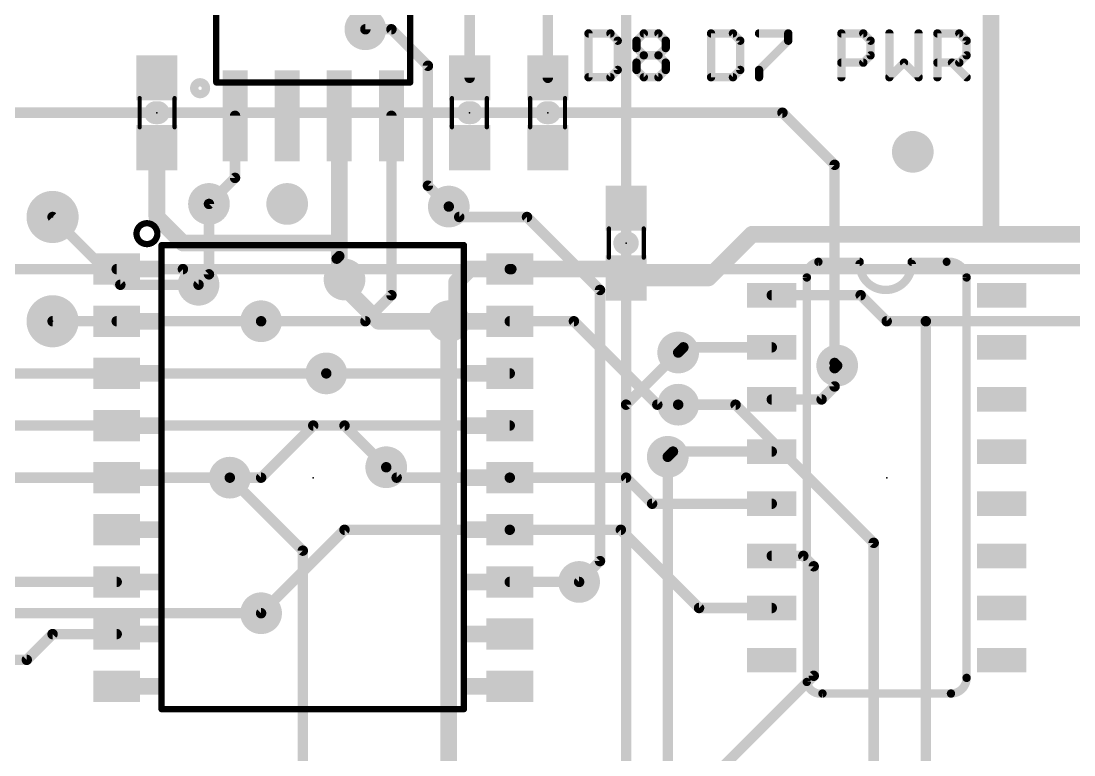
# Model space of a CAD drawing. Extents: x -28 to 79, y -27 to 67.
# Drawn here: x 11.93 to 37.58, y 17.38 to 35.25 of the extents above; entities that cross this region are included whole.
import ezdxf

# ---------------------------------------------------------------- set-up
doc = ezdxf.new("R2010")
doc.units = 0
for name, color, linetype in [('1', 12, 'CONTINUOUS'), ('16', 132, 'CONTINUOUS'), ('18', 110, 'CONTINUOUS'), ('21', 41, 'CONTINUOUS'), ('23', 53, 'CONTINUOUS'), ('24', 53, 'CONTINUOUS'), ('51', 53, 'CONTINUOUS')]:
    doc.layers.add(name, color=color, linetype=linetype)

# ---------------------------------------------------------------- blocks, each defined once
blk = doc.blocks.new('RECT')
blk.add_solid([(-0.5, -0.5), (0.5, -0.5), (-0.5, 0.5), (0.5, 0.5)])
blk = doc.blocks.new('PIE')
at = {"const_width": 0.5}
blk.add_lwpolyline([(0, -0.25, 1), (0, 0.25, 1), (0, -0.25)], format="xyb", dxfattribs=at)
blk = doc.blocks.new('ROUNDV')
at = {"const_width": 0.5}
blk.add_lwpolyline([(0, -0.25, 1), (0, 0.25, 1), (0, -0.25)], format="xyb", dxfattribs=at)

msp = doc.modelspace()

# ---------------------------------------------------------------- linework, layer by layer
at = {"layer": '1'}
for points, const_width in [([(35.56, 40.64), (35.56, 30.06)], 0.4064), ([(22.86, 35.98), (22.86, 33.87)], 0.254), ([(24.765, 35.98), (24.765, 33.87)], 0.254), ([(20.32, 35.052), (20.955, 35.052)], 0.254), ([(20.955, 35.052), (21.844, 34.163)], 0.254), ([(21.844, 31.242), (21.844, 34.163)], 0.254), ([(19.685, 32.9438), (19.685, 29.845)], 0.4064), ([(17.145, 32.9438), (17.145, 31.4325)], 0.254), ([(20.955, 28.575), (20.955, 32.9438)], 0.254), ([(15.24, 30.48), (15.24, 32.17)], 0.4064), ([(17.145, 31.4325), (16.51, 30.7975)], 0.254), ([(22.352, 30.734), (21.844, 31.242)], 0.254), ([(15.24, 30.48), (15.875, 29.845)], 0.4064), ([(15.875, 29.845), (19.685, 29.845)], 0.4064), ([(19.685, 29.845), (19.685, 29.5275)], 0.4064), ([(28.6775, 28.995), (29.7425, 30.06)], 0.4064), ([(35.56, 30.06), (29.7425, 30.06)], 0.4064), ([(35.56, 30.06), (38.393, 30.06)], 0.4064), ([(19.685, 29.5275), (19.685, 29.083)], 0.4064), ([(19.6215, 29.464), (19.685, 29.5275)], 0.254), ([(14.2621, 29.21), (15.875, 29.21)], 0.254), ([(15.875, 29.21), (16.256, 28.829)], 0.254), ([(19.685, 29.083), (19.812, 28.956)], 0.4064), ([(22.86, 29.21), (22.5425, 28.8925)], 0.4064), ([(23.8379, 29.21), (22.86, 29.21)], 0.4064), ([(23.8379, 29.21), (26.455, 29.21)], 0.4064), ([(23.8379, 29.21), (23.876, 29.21)], 0.254), ([(26.455, 29.21), (26.67, 28.995)], 0.4064), ([(22.5425, 28.8925), (22.5425, 28.1305)], 0.4064), ([(26.67, 28.995), (28.6775, 28.995)], 0.4064), ([(20.955, 28.575), (20.32, 27.94)], 0.254), ([(30.22, 28.575), (32.385, 28.575)], 0.254), ([(32.385, 28.575), (33.02, 27.94)], 0.254), ([(22.5425, 28.1305), (22.352, 27.94)], 0.4064), ([(17.78, 27.94), (14.2621, 27.94)], 0.254), ([(17.78, 27.94), (20.32, 27.94)], 0.254), ([(25.4, 27.94), (23.8379, 27.94)], 0.254), ([(27.432, 25.908), (25.4, 27.94)], 0.254), ([(33.02, 27.94), (33.9725, 27.94)], 0.254), ([(33.9725, 27.94), (49.53, 27.94)], 0.254), ([(33.9725, 13.55), (33.9725, 27.94)], 0.254), ([(27.94, 27.178), (28.067, 27.305)], 0.254), ([(28.067, 27.305), (30.22, 27.305)], 0.254), ([(31.75, 26.797), (31.8135, 26.8605)], 0.254), ([(23.8379, 26.67), (19.3675, 26.67)], 0.254), ([(31.75, 26.3525), (31.75, 26.797)], 0.254), ([(31.4325, 26.035), (31.75, 26.3525)], 0.254), ([(30.22, 26.035), (31.4325, 26.035)], 0.254), ([(27.94, 25.908), (27.432, 25.908)], 0.254), ([(19.05, 25.4), (17.78, 24.13)], 0.254), ([(23.8379, 25.4), (19.05, 25.4)], 0.254), ([(27.813, 24.765), (27.686, 24.638)], 0.254), ([(30.22, 24.765), (27.813, 24.765)], 0.254), ([(20.828, 24.384), (21.082, 24.13)], 0.254), ([(17.78, 24.13), (17.018, 24.13)], 0.254), ([(21.082, 24.13), (23.8379, 24.13)], 0.254), ([(26.67, 24.13), (23.8379, 24.13)], 0.254), ([(27.305, 23.495), (26.67, 24.13)], 0.254), ([(27.305, 23.495), (30.22, 23.495)], 0.254), ([(17.78, 20.828), (19.812, 22.86)], 0.254), ([(19.812, 22.86), (23.8379, 22.86)], 0.254), ([(23.8379, 22.86), (26.543, 22.86)], 0.254), ([(26.543, 22.86), (28.448, 20.955)], 0.254), ([(30.988, 22.225), (30.22, 22.225)], 0.254), ([(31.242, 21.971), (30.988, 22.225)], 0.254), ([(31.242, 19.304), (31.242, 21.971)], 0.254), ([(9.525, 21.59), (14.2621, 21.59)], 0.254), ([(23.8379, 21.59), (25.527, 21.59)], 0.254), ([(28.448, 20.955), (30.22, 20.955)], 0.254), ([(12.072, 19.692), (12.7, 20.32)], 0.254), ([(12.7, 20.32), (14.2621, 20.32)], 0.254), ([(11.31, 19.692), (12.072, 19.692)], 0.254), ([(21.05, 9.112), (31.242, 19.304)], 0.254)]:
    msp.add_lwpolyline(points, dxfattribs=dict(at, const_width=const_width))
for points, const_width in [([(20.32, 35.1155, 1), (20.32, 34.9885)], 0.127), ([(20.9999, 35.0969, 1), (20.9101, 35.0071)], 0.127), ([(20.955, 34.9885, 1), (20.955, 35.1155)], 0.127), ([(21.9075, 34.163, 1), (21.7805, 34.163)], 0.127), ([(21.7991, 34.1181, 1), (21.8889, 34.2079)], 0.127), ([(22.7965, 33.87, 1), (22.9235, 33.87)], 0.127), ([(24.7015, 33.87, 1), (24.8285, 33.87)], 0.127), ([(19.7866, 32.9438, 1), (19.5834, 32.9438)], 0.2032), ([(17.2085, 32.9438, 1), (17.0815, 32.9438)], 0.127), ([(21.0185, 32.9438, 1), (20.8915, 32.9438)], 0.127), ([(15.3416, 32.17, 1), (15.1384, 32.17)], 0.2032), ([(17.1899, 31.3876, 1), (17.1001, 31.4774)], 0.127), ([(17.0815, 31.4325, 1), (17.2085, 31.4325)], 0.127), ([(21.8889, 31.2869, 1), (21.7991, 31.1971)], 0.127), ([(21.7805, 31.242, 1), (21.9075, 31.242)], 0.127), ([(16.4651, 30.8424, 1), (16.5549, 30.7526)], 0.127), ([(22.3071, 30.6891, 1), (22.3969, 30.7789)], 0.127), ([(15.1384, 30.48, 1), (15.3416, 30.48)], 0.2032), ([(15.3118, 30.5518, 1), (15.1682, 30.4082)], 0.2032), ([(15.875, 29.9466, 1), (15.875, 29.7434)], 0.2032), ([(15.8032, 29.7732, 1), (15.9468, 29.9168)], 0.2032), ([(19.7866, 29.845, 1), (19.5834, 29.845)], 0.2032), ([(19.685, 29.7434, 1), (19.685, 29.9466)], 0.2032), ([(29.7425, 30.1616, 1), (29.7425, 29.9584)], 0.2032), ([(29.8143, 29.9882, 1), (29.6707, 30.1318)], 0.2032), ([(35.56, 30.1616, 1), (35.56, 29.9584)], 0.2032), ([(35.4584, 30.06, 1), (35.6616, 30.06)], 0.2032), ([(35.56, 29.9584, 1), (35.56, 30.1616)], 0.2032), ([(19.5834, 29.845, 1), (19.7866, 29.845)], 0.2032), ([(19.7866, 29.5275, 1), (19.5834, 29.5275)], 0.2032), ([(19.5834, 29.5275, 1), (19.7866, 29.5275)], 0.2032), ([(19.5766, 29.5089, 1), (19.6664, 29.4191)], 0.127), ([(19.7299, 29.4826, 1), (19.6401, 29.5724)], 0.127), ([(14.2621, 29.2735, 1), (14.2621, 29.1465)], 0.127), ([(15.9199, 29.2549, 1), (15.8301, 29.1651)], 0.127), ([(15.875, 29.1465, 1), (15.875, 29.2735)], 0.127), ([(19.7568, 29.1548, 1), (19.6132, 29.0112)], 0.2032), ([(22.86, 29.3116, 1), (22.86, 29.1084)], 0.2032), ([(22.9318, 29.1382, 1), (22.7882, 29.2818)], 0.2032), ([(23.8379, 29.3116, 1), (23.8379, 29.1084)], 0.2032), ([(23.8379, 29.2735, 1), (23.8379, 29.1465)], 0.127), ([(23.8379, 29.1084, 1), (23.8379, 29.3116)], 0.2032), ([(23.876, 29.1465, 1), (23.876, 29.2735)], 0.127), ([(26.5268, 29.2818, 1), (26.3832, 29.1382)], 0.2032), ([(26.455, 29.1084, 1), (26.455, 29.3116)], 0.2032), ([(19.5834, 29.083, 1), (19.7866, 29.083)], 0.2032), ([(19.7402, 28.8842, 1), (19.8838, 29.0278)], 0.2032), ([(22.6441, 28.8925, 1), (22.4409, 28.8925)], 0.2032), ([(22.4707, 28.9643, 1), (22.6143, 28.8207)], 0.2032), ([(26.67, 29.0966, 1), (26.67, 28.8934)], 0.2032), ([(26.5982, 28.9232, 1), (26.7418, 29.0668)], 0.2032), ([(28.6057, 29.0668, 1), (28.7493, 28.9232)], 0.2032), ([(28.6775, 28.8934, 1), (28.6775, 29.0966)], 0.2032), ([(16.2111, 28.7841, 1), (16.3009, 28.8739)], 0.127), ([(20.8915, 28.575, 1), (21.0185, 28.575)], 0.127), ([(20.9999, 28.5301, 1), (20.9101, 28.6199)], 0.127), ([(30.22, 28.6385, 1), (30.22, 28.5115)], 0.127), ([(32.4299, 28.6199, 1), (32.3401, 28.5301)], 0.127), ([(32.385, 28.5115, 1), (32.385, 28.6385)], 0.127), ([(22.4409, 28.1305, 1), (22.6441, 28.1305)], 0.2032), ([(22.6143, 28.0587, 1), (22.4707, 28.2023)], 0.2032), ([(14.2621, 28.0035, 1), (14.2621, 27.8765)], 0.127), ([(17.78, 28.0035, 1), (17.78, 27.8765)], 0.127), ([(17.78, 27.8765, 1), (17.78, 28.0035)], 0.127), ([(20.2751, 27.9849, 1), (20.3649, 27.8951)], 0.127), ([(20.32, 27.8765, 1), (20.32, 28.0035)], 0.127), ([(22.2802, 28.0118, 1), (22.4238, 27.8682)], 0.2032), ([(23.8379, 28.0035, 1), (23.8379, 27.8765)], 0.127), ([(25.4449, 27.9849, 1), (25.3551, 27.8951)], 0.127), ([(25.4, 27.8765, 1), (25.4, 28.0035)], 0.127), ([(33.02, 28.0035, 1), (33.02, 27.8765)], 0.127), ([(32.9751, 27.8951, 1), (33.0649, 27.9849)], 0.127), ([(33.9725, 28.0035, 1), (33.9725, 27.8765)], 0.127), ([(34.036, 27.94, 1), (33.909, 27.94)], 0.127), ([(33.9725, 27.8765, 1), (33.9725, 28.0035)], 0.127), ([(27.8951, 27.2229, 1), (27.9849, 27.1331)], 0.127), ([(28.067, 27.3685, 1), (28.067, 27.2415)], 0.127), ([(28.1119, 27.2601, 1), (28.0221, 27.3499)], 0.127), ([(30.22, 27.2415, 1), (30.22, 27.3685)], 0.127), ([(31.8584, 26.8156, 1), (31.7686, 26.9054)], 0.127), ([(19.3675, 26.7335, 1), (19.3675, 26.6065)], 0.127), ([(23.8379, 26.6065, 1), (23.8379, 26.7335)], 0.127), ([(31.8135, 26.797, 1), (31.6865, 26.797)], 0.127), ([(31.7051, 26.8419, 1), (31.7949, 26.7521)], 0.127), ([(31.7949, 26.3076, 1), (31.7051, 26.3974)], 0.127), ([(30.22, 26.0985, 1), (30.22, 25.9715)], 0.127), ([(31.4325, 25.9715, 1), (31.4325, 26.0985)], 0.127), ([(31.6865, 26.3525, 1), (31.8135, 26.3525)], 0.127), ([(27.432, 25.9715, 1), (27.432, 25.8445)], 0.127), ([(27.3871, 25.8631, 1), (27.4769, 25.9529)], 0.127), ([(27.94, 25.8445, 1), (27.94, 25.9715)], 0.127), ([(31.3876, 26.0799, 1), (31.4774, 25.9901)], 0.127), ([(19.05, 25.4635, 1), (19.05, 25.3365)], 0.127), ([(19.0949, 25.3551, 1), (19.0051, 25.4449)], 0.127), ([(23.8379, 25.3365, 1), (23.8379, 25.4635)], 0.127), ([(27.813, 24.8285, 1), (27.813, 24.7015)], 0.127), ([(27.8579, 24.7201, 1), (27.7681, 24.8099)], 0.127), ([(30.22, 24.7015, 1), (30.22, 24.8285)], 0.127), ([(27.6411, 24.6829, 1), (27.7309, 24.5931)], 0.127), ([(20.8729, 24.4289, 1), (20.7831, 24.3391)], 0.127), ([(17.018, 24.1935, 1), (17.018, 24.0665)], 0.127), ([(17.7351, 24.1749, 1), (17.8249, 24.0851)], 0.127), ([(17.78, 24.0665, 1), (17.78, 24.1935)], 0.127), ([(21.082, 24.1935, 1), (21.082, 24.0665)], 0.127), ([(21.0371, 24.0851, 1), (21.1269, 24.1749)], 0.127), ([(23.8379, 24.1935, 1), (23.8379, 24.0665)], 0.127), ([(23.8379, 24.0665, 1), (23.8379, 24.1935)], 0.127), ([(26.7149, 24.1749, 1), (26.6251, 24.0851)], 0.127), ([(26.67, 24.0665, 1), (26.67, 24.1935)], 0.127), ([(27.305, 23.5585, 1), (27.305, 23.4315)], 0.127), ([(27.2601, 23.4501, 1), (27.3499, 23.5399)], 0.127), ([(30.22, 23.4315, 1), (30.22, 23.5585)], 0.127), ([(19.812, 22.9235, 1), (19.812, 22.7965)], 0.127), ([(19.8569, 22.8151, 1), (19.7671, 22.9049)], 0.127), ([(23.8379, 22.9235, 1), (23.8379, 22.7965)], 0.127), ([(23.8379, 22.7965, 1), (23.8379, 22.9235)], 0.127), ([(26.5879, 22.9049, 1), (26.4981, 22.8151)], 0.127), ([(26.543, 22.7965, 1), (26.543, 22.9235)], 0.127), ([(30.22, 22.2885, 1), (30.22, 22.1615)], 0.127), ([(31.0329, 22.2699, 1), (30.9431, 22.1801)], 0.127), ([(30.988, 22.1615, 1), (30.988, 22.2885)], 0.127), ([(31.3055, 21.971, 1), (31.1785, 21.971)], 0.127), ([(31.1971, 21.9261, 1), (31.2869, 22.0159)], 0.127), ([(14.2621, 21.5265, 1), (14.2621, 21.6535)], 0.127), ([(23.8379, 21.6535, 1), (23.8379, 21.5265)], 0.127), ([(25.527, 21.5265, 1), (25.527, 21.6535)], 0.127), ([(28.448, 21.0185, 1), (28.448, 20.8915)], 0.127), ([(28.4031, 20.9101, 1), (28.4929, 20.9999)], 0.127), ([(30.22, 20.8915, 1), (30.22, 21.0185)], 0.127), ([(17.7351, 20.8729, 1), (17.8249, 20.7831)], 0.127), ([(12.7, 20.3835, 1), (12.7, 20.2565)], 0.127), ([(12.7449, 20.2751, 1), (12.6551, 20.3649)], 0.127), ([(14.2621, 20.2565, 1), (14.2621, 20.3835)], 0.127), ([(12.0271, 19.7369, 1), (12.1169, 19.6471)], 0.127), ([(12.072, 19.6285, 1), (12.072, 19.7555)], 0.127), ([(31.1785, 19.304, 1), (31.3055, 19.304)], 0.127), ([(31.2869, 19.2591, 1), (31.1971, 19.3489)], 0.127)]:
    msp.add_lwpolyline(points, format="xyb", dxfattribs=dict(at, const_width=const_width))
at = {"layer": '16'}
for points, const_width in [([(20.32, 38.1), (20.32, 35.052)], 0.254), ([(30.48, 33.02), (7.62, 33.02)], 0.254), ([(30.48, 33.02), (31.75, 31.75)], 0.254), ([(31.75, 31.75), (31.75, 26.924)], 0.254), ([(16.51, 30.7975), (16.51, 29.083)], 0.254), ([(22.606, 30.48), (22.352, 30.734)], 0.254), ([(14.351, 28.829), (12.7, 30.48)], 0.254), ([(24.257, 30.48), (22.606, 30.48)], 0.254), ([(26.035, 28.702), (24.257, 30.48)], 0.254), ([(16.51, 29.083), (16.256, 28.829)], 0.254), ([(19.812, 28.956), (19.812, 28.7655)], 0.4064), ([(16.256, 28.829), (14.351, 28.829)], 0.254), ([(19.812, 28.7655), (20.6375, 27.94)], 0.4064), ([(26.035, 22.098), (26.035, 28.702)], 0.254), ([(12.7, 27.94), (17.78, 27.94)], 0.254), ([(20.6375, 27.94), (22.352, 27.94)], 0.4064), ([(22.352, 4.2545), (22.352, 27.94)], 0.4064), ([(26.67, 25.908), (27.94, 27.178)], 0.254), ([(31.75, 26.924), (31.8135, 26.8605)], 0.254), ([(19.3675, 26.67), (4.7625, 26.67)], 0.254), ([(26.67, 10.541), (26.67, 25.908)], 0.254), ([(27.94, 25.908), (29.337, 25.908)], 0.254), ([(29.337, 25.908), (32.7025, 22.5425)], 0.254), ([(2.54, 25.4), (19.812, 25.4)], 0.254), ([(19.812, 25.4), (20.828, 24.384)], 0.254), ([(27.686, 12.0015), (27.686, 24.638)], 0.254), ([(17.018, 24.13), (3.81, 24.13)], 0.254), ([(18.796, 22.352), (17.018, 24.13)], 0.254), ([(32.7025, 22.5425), (32.7025, 13.7795)], 0.254), ([(18.796, 14.478), (18.796, 22.352)], 0.254), ([(25.527, 21.59), (26.035, 22.098)], 0.254), ([(3.048, 20.828), (17.78, 20.828)], 0.254)]:
    msp.add_lwpolyline(points, dxfattribs=dict(at, const_width=const_width))
for points, const_width in [([(20.2565, 35.052, 1), (20.3835, 35.052)], 0.127), ([(30.5249, 33.0649, 1), (30.4351, 32.9751)], 0.127), ([(30.48, 32.9565, 1), (30.48, 33.0835)], 0.127), ([(31.8135, 31.75, 1), (31.6865, 31.75)], 0.127), ([(31.7051, 31.7051, 1), (31.7949, 31.7949)], 0.127), ([(16.5735, 30.7975, 1), (16.4465, 30.7975)], 0.127), ([(22.3969, 30.7789, 1), (22.3071, 30.6891)], 0.127), ([(12.7449, 30.5249, 1), (12.6551, 30.4351)], 0.127), ([(22.606, 30.5435, 1), (22.606, 30.4165)], 0.127), ([(22.5611, 30.4351, 1), (22.6509, 30.5249)], 0.127), ([(24.3019, 30.5249, 1), (24.2121, 30.4351)], 0.127), ([(24.257, 30.4165, 1), (24.257, 30.5435)], 0.127), ([(16.4465, 29.083, 1), (16.5735, 29.083)], 0.127), ([(16.5549, 29.0381, 1), (16.4651, 29.1279)], 0.127), ([(19.9136, 28.956, 1), (19.7104, 28.956)], 0.2032), ([(14.351, 28.8925, 1), (14.351, 28.7655)], 0.127), ([(14.3061, 28.7841, 1), (14.3959, 28.8739)], 0.127), ([(16.2111, 28.8739, 1), (16.3009, 28.7841)], 0.127), ([(16.256, 28.7655, 1), (16.256, 28.8925)], 0.127), ([(19.7104, 28.7655, 1), (19.9136, 28.7655)], 0.2032), ([(19.8838, 28.8373, 1), (19.7402, 28.6937)], 0.2032), ([(26.0985, 28.702, 1), (25.9715, 28.702)], 0.127), ([(25.9901, 28.6571, 1), (26.0799, 28.7469)], 0.127), ([(12.7, 28.0035, 1), (12.7, 27.8765)], 0.127), ([(17.78, 27.8765, 1), (17.78, 28.0035)], 0.127), ([(20.6375, 28.0416, 1), (20.6375, 27.8384)], 0.2032), ([(20.5657, 27.8682, 1), (20.7093, 28.0118)], 0.2032), ([(22.4536, 27.94, 1), (22.2504, 27.94)], 0.2032), ([(22.352, 27.8384, 1), (22.352, 28.0416)], 0.2032), ([(27.9849, 27.1331, 1), (27.8951, 27.2229)], 0.127), ([(31.7949, 26.9689, 1), (31.7051, 26.8791)], 0.127), ([(31.6865, 26.924, 1), (31.8135, 26.924)], 0.127), ([(31.7686, 26.8156, 1), (31.8584, 26.9054)], 0.127), ([(19.3675, 26.6065, 1), (19.3675, 26.7335)], 0.127), ([(26.7335, 25.908, 1), (26.6065, 25.908)], 0.127), ([(26.6251, 25.9529, 1), (26.7149, 25.8631)], 0.127), ([(27.94, 25.9715, 1), (27.94, 25.8445)], 0.127), ([(29.3819, 25.9529, 1), (29.2921, 25.8631)], 0.127), ([(29.337, 25.8445, 1), (29.337, 25.9715)], 0.127), ([(19.8569, 25.4449, 1), (19.7671, 25.3551)], 0.127), ([(19.812, 25.3365, 1), (19.812, 25.4635)], 0.127), ([(27.7495, 24.638, 1), (27.6225, 24.638)], 0.127), ([(20.7831, 24.3391, 1), (20.8729, 24.4289)], 0.127), ([(17.0629, 24.1749, 1), (16.9731, 24.0851)], 0.127), ([(17.018, 24.0665, 1), (17.018, 24.1935)], 0.127), ([(32.766, 22.5425, 1), (32.639, 22.5425)], 0.127), ([(32.6576, 22.4976, 1), (32.7474, 22.5874)], 0.127), ([(18.8595, 22.352, 1), (18.7325, 22.352)], 0.127), ([(18.7511, 22.3071, 1), (18.8409, 22.3969)], 0.127), ([(25.9715, 22.098, 1), (26.0985, 22.098)], 0.127), ([(26.0799, 22.0531, 1), (25.9901, 22.1429)], 0.127), ([(25.4821, 21.6349, 1), (25.5719, 21.5451)], 0.127), ([(17.78, 20.7645, 1), (17.78, 20.8915)], 0.127)]:
    msp.add_lwpolyline(points, format="xyb", dxfattribs=dict(at, const_width=const_width))
at = {"layer": '21'}
for points, const_width in [([(16.688, 37.363), (16.688, 33.757)], 0.1524), ([(21.412, 33.757), (21.412, 37.363)], 0.1524), ([(25.7556, 34.9513), (25.7556, 33.8836)], 0.2032), ([(26.2895, 34.9513), (25.7556, 34.9513)], 0.2032), ([(26.4674, 34.7734), (26.2895, 34.9513)], 0.2032), ([(26.925, 34.7734), (27.1029, 34.9513)], 0.2032), ([(27.1029, 34.9513), (27.4589, 34.9513)], 0.2032), ([(27.4589, 34.9513), (27.6368, 34.7734)], 0.2032), ([(28.7401, 34.9513), (28.7401, 33.8836)], 0.2032), ([(29.274, 34.9513), (28.7401, 34.9513)], 0.2032), ([(29.4519, 34.7734), (29.274, 34.9513)], 0.2032), ([(29.9095, 34.9513), (30.6213, 34.9513)], 0.2032), ([(30.6213, 34.9513), (30.6213, 34.7734)], 0.2032), ([(31.9151, 33.8836), (31.9151, 34.9513)], 0.2032), ([(31.9151, 34.9513), (32.449, 34.9513)], 0.2032), ([(32.449, 34.9513), (32.6269, 34.7734)], 0.2032), ([(33.0845, 34.9513), (33.0845, 33.8836)], 0.2032), ([(33.7963, 33.8836), (33.7963, 34.9513)], 0.2032), ([(34.2539, 33.8836), (34.2539, 34.9513)], 0.2032), ([(34.2539, 34.9513), (34.7878, 34.9513)], 0.2032), ([(34.7878, 34.9513), (34.9657, 34.7734)], 0.2032), ([(26.4674, 34.0616), (26.4674, 34.7734)], 0.2032), ([(26.925, 34.5954), (26.925, 34.7734)], 0.2032), ([(27.1029, 34.4175), (26.925, 34.5954)], 0.2032), ([(27.6368, 34.5954), (27.4589, 34.4175)], 0.2032), ([(27.6368, 34.7734), (27.6368, 34.5954)], 0.2032), ([(29.4519, 34.0616), (29.4519, 34.7734)], 0.2032), ([(30.6213, 34.7734), (29.9095, 34.0616)], 0.2032), ([(32.6269, 34.7734), (32.6269, 34.4175)], 0.2032), ([(34.9657, 34.7734), (34.9657, 34.4175)], 0.2032), ([(26.925, 34.2395), (27.1029, 34.4175)], 0.2032), ([(27.1029, 34.4175), (27.4589, 34.4175)], 0.2032), ([(27.4589, 34.4175), (27.6368, 34.2395)], 0.2032), ([(32.6269, 34.4175), (32.449, 34.2395)], 0.2032), ([(34.9657, 34.4175), (34.7878, 34.2395)], 0.2032), ([(26.2895, 33.8836), (26.4674, 34.0616)], 0.2032), ([(26.925, 34.0616), (26.925, 34.2395)], 0.2032), ([(27.1029, 33.8836), (26.925, 34.0616)], 0.2032), ([(27.6368, 34.0616), (27.4589, 33.8836)], 0.2032), ([(27.6368, 34.2395), (27.6368, 34.0616)], 0.2032), ([(29.274, 33.8836), (29.4519, 34.0616)], 0.2032), ([(29.9095, 34.0616), (29.9095, 33.8836)], 0.2032), ([(32.449, 34.2395), (31.9151, 34.2395)], 0.2032), ([(33.0845, 33.8836), (33.4404, 34.2395)], 0.2032), ([(33.4404, 34.2395), (33.7963, 33.8836)], 0.2032), ([(34.7878, 34.2395), (34.2539, 34.2395)], 0.2032), ([(34.6098, 34.2395), (34.9657, 33.8836)], 0.2032), ([(25.7556, 33.8836), (26.2895, 33.8836)], 0.2032), ([(27.4589, 33.8836), (27.1029, 33.8836)], 0.2032), ([(28.7401, 33.8836), (29.274, 33.8836)], 0.2032), ([(15.2705, 33.02), (15.2095, 33.02)], 0.5588), ([(22.8295, 33.02), (22.8905, 33.02)], 0.5588), ([(24.7345, 33.02), (24.7955, 33.02)], 0.5588), ([(26.7005, 29.845), (26.6395, 29.845)], 0.5588), ([(15.3543, 29.7942), (15.3543, 18.4912)], 0.1524), ([(22.7203, 29.7942), (15.3543, 29.7942)], 0.1524), ([(22.7203, 18.4912), (22.7203, 29.7942)], 0.1524), ([(31.3547, 29.3878), (32.3596, 29.3878)], 0.2032), ([(34.4726, 29.3878), (33.6296, 29.3878)], 0.2032), ([(31.0737, 29.0068), (31.0737, 19.1532)], 0.2032), ([(34.9663, 19.2532), (34.9663, 29.0068)], 0.2032), ([(31.4547, 18.8722), (34.5853, 18.8722)], 0.2032), ([(15.3543, 18.4912), (22.7203, 18.4912)], 0.1524)]:
    msp.add_lwpolyline(points, dxfattribs=dict(at, const_width=const_width))
for points, const_width in [([(25.8064, 34.9513, 1), (25.7048, 34.9513)], 0.1016), ([(25.7556, 35.0021, 1), (25.7556, 34.9005)], 0.1016), ([(26.3254, 34.9872, 1), (26.2535, 34.9154)], 0.1016), ([(26.2895, 34.9005, 1), (26.2895, 35.0021)], 0.1016), ([(27.1029, 35.0021, 1), (27.1029, 34.9005)], 0.1016), ([(27.1389, 34.9154, 1), (27.067, 34.9872)], 0.1016), ([(27.4948, 34.9872, 1), (27.4229, 34.9154)], 0.1016), ([(27.4589, 34.9005, 1), (27.4589, 35.0021)], 0.1016), ([(28.7909, 34.9513, 1), (28.6893, 34.9513)], 0.1016), ([(28.7401, 35.0021, 1), (28.7401, 34.9005)], 0.1016), ([(29.3099, 34.9872, 1), (29.238, 34.9154)], 0.1016), ([(29.274, 34.9005, 1), (29.274, 35.0021)], 0.1016), ([(29.9095, 35.0021, 1), (29.9095, 34.9005)], 0.1016), ([(30.6721, 34.9513, 1), (30.5705, 34.9513)], 0.1016), ([(30.6213, 34.9005, 1), (30.6213, 35.0021)], 0.1016), ([(31.9659, 34.9513, 1), (31.8643, 34.9513)], 0.1016), ([(31.9151, 35.0021, 1), (31.9151, 34.9005)], 0.1016), ([(32.4849, 34.9872, 1), (32.413, 34.9154)], 0.1016), ([(32.449, 34.9005, 1), (32.449, 35.0021)], 0.1016), ([(33.1353, 34.9513, 1), (33.0337, 34.9513)], 0.1016), ([(33.8471, 34.9513, 1), (33.7455, 34.9513)], 0.1016), ([(34.3047, 34.9513, 1), (34.2031, 34.9513)], 0.1016), ([(34.2539, 35.0021, 1), (34.2539, 34.9005)], 0.1016), ([(34.8237, 34.9872, 1), (34.7518, 34.9154)], 0.1016), ([(34.7878, 34.9005, 1), (34.7878, 35.0021)], 0.1016), ([(26.5182, 34.7734, 1), (26.4166, 34.7734)], 0.1016), ([(26.4315, 34.7374, 1), (26.5033, 34.8093)], 0.1016), ([(26.9758, 34.7734, 1), (26.8742, 34.7734)], 0.1016), ([(26.8891, 34.8093, 1), (26.9609, 34.7374)], 0.1016), ([(26.9609, 34.6313, 1), (26.8891, 34.5595)], 0.1016), ([(26.8742, 34.5954, 1), (26.9758, 34.5954)], 0.1016), ([(27.6876, 34.7734, 1), (27.586, 34.7734)], 0.1016), ([(27.586, 34.5954, 1), (27.6876, 34.5954)], 0.1016), ([(27.6009, 34.7374, 1), (27.6727, 34.8093)], 0.1016), ([(27.6727, 34.5595, 1), (27.6009, 34.6313)], 0.1016), ([(29.5027, 34.7734, 1), (29.4011, 34.7734)], 0.1016), ([(29.416, 34.7374, 1), (29.4878, 34.8093)], 0.1016), ([(30.5705, 34.7734, 1), (30.6721, 34.7734)], 0.1016), ([(30.6572, 34.7374, 1), (30.5854, 34.8093)], 0.1016), ([(32.6777, 34.7734, 1), (32.5761, 34.7734)], 0.1016), ([(32.591, 34.7374, 1), (32.6628, 34.8093)], 0.1016), ([(35.0165, 34.7734, 1), (34.9149, 34.7734)], 0.1016), ([(34.9298, 34.7374, 1), (35.0016, 34.8093)], 0.1016), ([(27.1029, 34.4683, 1), (27.1029, 34.3667)], 0.1016), ([(27.1389, 34.3815, 1), (27.067, 34.4534)], 0.1016), ([(27.067, 34.3815, 1), (27.1389, 34.4534)], 0.1016), ([(27.4948, 34.4534, 1), (27.4229, 34.3815)], 0.1016), ([(27.4229, 34.4534, 1), (27.4948, 34.3815)], 0.1016), ([(27.4589, 34.3667, 1), (27.4589, 34.4683)], 0.1016), ([(32.5761, 34.4175, 1), (32.6777, 34.4175)], 0.1016), ([(32.6628, 34.3815, 1), (32.591, 34.4534)], 0.1016), ([(34.9149, 34.4175, 1), (35.0165, 34.4175)], 0.1016), ([(35.0016, 34.3815, 1), (34.9298, 34.4534)], 0.1016), ([(26.4166, 34.0616, 1), (26.5182, 34.0616)], 0.1016), ([(26.5033, 34.0256, 1), (26.4315, 34.0975)], 0.1016), ([(26.9758, 34.2395, 1), (26.8742, 34.2395)], 0.1016), ([(26.8891, 34.2754, 1), (26.9609, 34.2036)], 0.1016), ([(26.9609, 34.0975, 1), (26.8891, 34.0256)], 0.1016), ([(26.8742, 34.0616, 1), (26.9758, 34.0616)], 0.1016), ([(27.6876, 34.2395, 1), (27.586, 34.2395)], 0.1016), ([(27.586, 34.0616, 1), (27.6876, 34.0616)], 0.1016), ([(27.6009, 34.2036, 1), (27.6727, 34.2754)], 0.1016), ([(27.6727, 34.0256, 1), (27.6009, 34.0975)], 0.1016), ([(29.4011, 34.0616, 1), (29.5027, 34.0616)], 0.1016), ([(29.4878, 34.0256, 1), (29.416, 34.0975)], 0.1016), ([(29.9603, 34.0616, 1), (29.8587, 34.0616)], 0.1016), ([(29.8736, 34.0975, 1), (29.9454, 34.0256)], 0.1016), ([(31.9151, 34.2903, 1), (31.9151, 34.1887)], 0.1016), ([(32.413, 34.2754, 1), (32.4849, 34.2036)], 0.1016), ([(32.449, 34.1887, 1), (32.449, 34.2903)], 0.1016), ([(33.4763, 34.2754, 1), (33.4045, 34.2036)], 0.1016), ([(33.4763, 34.2036, 1), (33.4045, 34.2754)], 0.1016), ([(34.2539, 34.2903, 1), (34.2539, 34.1887)], 0.1016), ([(34.6457, 34.2754, 1), (34.5739, 34.2036)], 0.1016), ([(34.7518, 34.2754, 1), (34.8237, 34.2036)], 0.1016), ([(34.7878, 34.1887, 1), (34.7878, 34.2903)], 0.1016), ([(16.2941, 33.4733, 1), (16.2941, 33.7605, 1), (16.2941, 33.4733)], 0.2032), ([(25.7556, 33.9344, 1), (25.7556, 33.8328)], 0.1016), ([(25.7048, 33.8836, 1), (25.8064, 33.8836)], 0.1016), ([(26.2535, 33.9195, 1), (26.3254, 33.8477)], 0.1016), ([(26.2895, 33.8328, 1), (26.2895, 33.9344)], 0.1016), ([(27.1029, 33.9344, 1), (27.1029, 33.8328)], 0.1016), ([(27.067, 33.8477, 1), (27.1389, 33.9195)], 0.1016), ([(27.4229, 33.9195, 1), (27.4948, 33.8477)], 0.1016), ([(27.4589, 33.8328, 1), (27.4589, 33.9344)], 0.1016), ([(28.7401, 33.9344, 1), (28.7401, 33.8328)], 0.1016), ([(28.6893, 33.8836, 1), (28.7909, 33.8836)], 0.1016), ([(29.238, 33.9195, 1), (29.3099, 33.8477)], 0.1016), ([(29.274, 33.8328, 1), (29.274, 33.9344)], 0.1016), ([(29.8587, 33.8836, 1), (29.9603, 33.8836)], 0.1016), ([(31.8643, 33.8836, 1), (31.9659, 33.8836)], 0.1016), ([(33.0486, 33.9195, 1), (33.1204, 33.8477)], 0.1016), ([(33.0337, 33.8836, 1), (33.1353, 33.8836)], 0.1016), ([(33.7455, 33.8836, 1), (33.8471, 33.8836)], 0.1016), ([(33.7604, 33.8477, 1), (33.8322, 33.9195)], 0.1016), ([(34.2031, 33.8836, 1), (34.3047, 33.8836)], 0.1016), ([(34.9298, 33.8477, 1), (35.0016, 33.9195)], 0.1016), ([(16.6499, 33.757, 1), (16.7261, 33.757)], 0.0762), ([(21.3739, 33.757, 1), (21.4501, 33.757)], 0.0762), ([(15.2095, 33.1597, 1), (15.2095, 32.8803)], 0.2794), ([(15.2705, 32.8803, 1), (15.2705, 33.1597)], 0.2794), ([(22.8295, 33.1597, 1), (22.8295, 32.8803)], 0.2794), ([(22.8905, 32.8803, 1), (22.8905, 33.1597)], 0.2794), ([(24.7345, 33.1597, 1), (24.7345, 32.8803)], 0.2794), ([(24.7955, 32.8803, 1), (24.7955, 33.1597)], 0.2794), ([(14.9987, 29.8196, 1), (14.9987, 30.3276, 1), (14.9987, 29.8196)], 0.1524), ([(26.6395, 29.9847, 1), (26.6395, 29.7053)], 0.2794), ([(26.7005, 29.7053, 1), (26.7005, 29.9847)], 0.2794), ([(15.3924, 29.7942, 1), (15.3162, 29.7942)], 0.0762), ([(15.3543, 29.8323, 1), (15.3543, 29.7561)], 0.0762), ([(22.7584, 29.7942, 1), (22.6822, 29.7942)], 0.0762), ([(22.7203, 29.7561, 1), (22.7203, 29.8323)], 0.0762), ([(31.3547, 29.3878, 0.4145), (31.0737, 29.0068)], 0.2032), ([(31.3547, 29.4386, 1), (31.3547, 29.337)], 0.1016), ([(31.3623, 29.3376, 1), (31.3471, 29.438)], 0.1016), ([(32.3596, 29.337, 1), (33.6296, 29.337)], 0.2032), ([(32.4104, 29.337, 1), (32.3088, 29.337)], 0.1016), ([(32.3596, 29.337, 1), (32.3596, 29.4386)], 0.1016), ([(33.6296, 29.4386, 1), (33.6296, 29.337)], 0.1016), ([(33.6804, 29.337, 1), (33.5788, 29.337)], 0.1016), ([(34.9663, 29.0068, 0.4143), (34.4853, 29.3878)], 0.2032), ([(34.4794, 29.4383, 1), (34.4912, 29.3373)], 0.1016), ([(34.4726, 29.337, 1), (34.4726, 29.4386)], 0.1016), ([(31.1245, 29.0068, 1), (31.0229, 29.0068)], 0.1016), ([(31.0235, 28.9992, 1), (31.1239, 29.0144)], 0.1016), ([(35.0171, 29.0068, 1), (34.9155, 29.0068)], 0.1016), ([(34.9158, 29.001, 1), (35.0168, 29.0126)], 0.1016), ([(31.0737, 19.1532, 0.4142), (31.4547, 18.8722)], 0.2032), ([(31.1239, 19.1608, 1), (31.0235, 19.1456)], 0.1016), ([(34.5853, 18.8722, 0.4144), (34.9663, 19.2532)], 0.2032), ([(35.0171, 19.2532, 1), (34.9155, 19.2532)], 0.1016), ([(34.9155, 19.2532, 1), (35.0171, 19.2532)], 0.1016), ([(31.0229, 19.1532, 1), (31.1245, 19.1532)], 0.1016), ([(31.4547, 18.923, 1), (31.4547, 18.8214)], 0.1016), ([(31.4623, 18.822, 1), (31.4471, 18.9224)], 0.1016), ([(34.5853, 18.923, 1), (34.5853, 18.8214)], 0.1016), ([(34.5853, 18.8214, 1), (34.5853, 18.923)], 0.1016), ([(15.3543, 18.5293, 1), (15.3543, 18.4531)], 0.0762), ([(15.3162, 18.4912, 1), (15.3924, 18.4912)], 0.0762), ([(22.6822, 18.4912, 1), (22.7584, 18.4912)], 0.0762), ([(22.7203, 18.4531, 1), (22.7203, 18.5293)], 0.0762)]:
    msp.add_lwpolyline(points, format="xyb", dxfattribs=dict(at, const_width=const_width))
at = {"layer": '23'}
for p in [(15.24, 33.02), (22.86, 33.02), (24.765, 33.02), (26.67, 29.845), (19.05, 24.13), (33.02, 24.13)]:
    msp.add_point(p, dxfattribs=at)
at = {"layer": '24'}
for p in [(12.7, 30.48), (12.7, 27.94)]:
    msp.add_point(p, dxfattribs=at)
at = {"layer": '51'}
for points, const_width in [([(26.67, 62.23), (26.67, -6.35)], 0.254), ([(16.688, 33.757), (21.412, 33.757)], 0.1524), ([(14.821, 33.376), (14.821, 32.664)], 0.1016), ([(15.672, 33.376), (15.672, 32.664)], 0.1016), ([(22.428, 32.664), (22.428, 33.376)], 0.1016), ([(23.279, 32.664), (23.279, 33.376)], 0.1016), ([(24.333, 32.664), (24.333, 33.376)], 0.1016), ([(25.184, 32.664), (25.184, 33.376)], 0.1016), ([(26.251, 30.201), (26.251, 29.489)], 0.1016), ([(27.102, 30.201), (27.102, 29.489)], 0.1016), ([(-1.27, 29.21), (57.15, 29.21)], 0.254)]:
    msp.add_lwpolyline(points, dxfattribs=dict(at, const_width=const_width))
for points, const_width in [([(16.688, 33.7951, 1), (16.688, 33.7189)], 0.0762), ([(21.412, 33.7189, 1), (21.412, 33.7951)], 0.0762), ([(14.8464, 33.376, 1), (14.7956, 33.376)], 0.0508), ([(15.6974, 33.376, 1), (15.6466, 33.376)], 0.0508), ([(22.4534, 33.376, 1), (22.4026, 33.376)], 0.0508), ([(23.3044, 33.376, 1), (23.2536, 33.376)], 0.0508), ([(24.3584, 33.376, 1), (24.3076, 33.376)], 0.0508), ([(25.2094, 33.376, 1), (25.1586, 33.376)], 0.0508), ([(14.7956, 32.664, 1), (14.8464, 32.664)], 0.0508), ([(15.6466, 32.664, 1), (15.6974, 32.664)], 0.0508), ([(22.4026, 32.664, 1), (22.4534, 32.664)], 0.0508), ([(23.2536, 32.664, 1), (23.3044, 32.664)], 0.0508), ([(24.3076, 32.664, 1), (24.3584, 32.664)], 0.0508), ([(25.1586, 32.664, 1), (25.2094, 32.664)], 0.0508), ([(26.2764, 30.201, 1), (26.2256, 30.201)], 0.0508), ([(27.1274, 30.201, 1), (27.0766, 30.201)], 0.0508), ([(26.2256, 29.489, 1), (26.2764, 29.489)], 0.0508), ([(27.0766, 29.489, 1), (27.1274, 29.489)], 0.0508)]:
    msp.add_lwpolyline(points, format="xyb", dxfattribs=dict(at, const_width=const_width))

# ---------------------------------------------------------------- block references
at = {"layer": '1', "xscale": 1.1}
for p, rotation in [((15.24, 33.87), 270), ((22.86, 33.87), 90), ((24.765, 33.87), 90), ((15.24, 32.17), 270), ((22.86, 32.17), 90), ((24.765, 32.17), 90), ((26.67, 30.695), 270), ((26.67, 28.995), 270)]:
    msp.add_blockref('RECT', p, dxfattribs=dict(at, rotation=rotation))
at = {"layer": '1', "xscale": 0.6096, "yscale": 2.2098}
for p in [(17.145, 32.9438), (18.415, 32.9438), (19.685, 32.9438), (20.955, 32.9438)]:
    msp.add_blockref('RECT', p, dxfattribs=at)
at = {"layer": '1', "rotation": 270}
for p, xscale, yscale in [((14.2621, 29.21), 0.762, 1.143), ((23.8379, 29.21), 0.762, 1.143), ((30.22, 28.575), 0.6, 1.2), ((35.82, 28.575), 0.6, 1.2), ((14.2621, 27.94), 0.762, 1.143), ((23.8379, 27.94), 0.762, 1.143), ((30.22, 27.305), 0.6, 1.2), ((35.82, 27.305), 0.6, 1.2), ((14.2621, 26.67), 0.762, 1.143), ((23.8379, 26.67), 0.762, 1.143), ((30.22, 26.035), 0.6, 1.2), ((35.82, 26.035), 0.6, 1.2), ((14.2621, 25.4), 0.762, 1.143), ((23.8379, 25.4), 0.762, 1.143), ((30.22, 24.765), 0.6, 1.2), ((35.82, 24.765), 0.6, 1.2), ((14.2621, 24.13), 0.762, 1.143), ((23.8379, 24.13), 0.762, 1.143), ((30.22, 23.495), 0.6, 1.2), ((35.82, 23.495), 0.6, 1.2), ((14.2621, 22.86), 0.762, 1.143), ((23.8379, 22.86), 0.762, 1.143), ((30.22, 22.225), 0.6, 1.2), ((35.82, 22.225), 0.6, 1.2), ((14.2621, 21.59), 0.762, 1.143), ((23.8379, 21.59), 0.762, 1.143), ((30.22, 20.955), 0.6, 1.2), ((35.82, 20.955), 0.6, 1.2), ((14.2621, 20.32), 0.762, 1.143), ((23.8379, 20.32), 0.762, 1.143), ((30.22, 19.685), 0.6, 1.2), ((35.82, 19.685), 0.6, 1.2), ((14.2621, 19.05), 0.762, 1.143), ((23.8379, 19.05), 0.762, 1.143)]:
    msp.add_blockref('RECT', p, dxfattribs=dict(at, xscale=xscale, yscale=yscale))
at = {"layer": '16', "xscale": 1.27, "yscale": 1.27}
for p in [(12.7, 30.48), (12.7, 27.94)]:
    msp.add_blockref('PIE', p, dxfattribs=at)
at = {"layer": '18', "xscale": 1.016, "yscale": 1.016}
for p in [(20.32, 35.052), (20.32, 35.052), (33.655, 32.0675), (33.655, 32.0675), (16.51, 30.7975), (16.51, 30.7975), (18.415, 30.7975), (18.415, 30.7975), (22.352, 30.734), (22.352, 30.734), (16.256, 28.829), (16.256, 28.829), (19.812, 28.956), (19.812, 28.956), (17.78, 27.94), (17.78, 27.94), (22.352, 27.94), (22.352, 27.94), (27.94, 27.178), (27.94, 27.178), (31.8135, 26.8605), (31.8135, 26.8605), (19.3675, 26.67), (19.3675, 26.67), (27.94, 25.908), (27.94, 25.908), (27.686, 24.638), (27.686, 24.638), (20.828, 24.384), (20.828, 24.384), (17.018, 24.13), (17.018, 24.13), (25.527, 21.59), (25.527, 21.59), (17.78, 20.828), (17.78, 20.828)]:
    msp.add_blockref('ROUNDV', p, dxfattribs=at)
at = {"layer": '51'}
for p, xscale, yscale, rotation in [((15.2451, 33.6082), 0.5001, 0.95, 270), ((22.8549, 33.6003), 0.5001, 0.95, 90), ((24.7599, 33.6003), 0.5001, 0.95, 90), ((15.2451, 32.4398), 0.5001, 0.95, 270), ((22.8549, 32.4319), 0.5001, 0.95, 90), ((24.7599, 32.4319), 0.5001, 0.95, 90), ((26.6751, 30.4332), 0.5001, 0.95, 270), ((26.6751, 29.2648), 0.5001, 0.95, 270), ((14.6304, 29.21), 0.4064, 1.3462, 270), ((23.4442, 29.21), 0.4064, 1.3462, 270), ((30.2324, 28.575), 0.508, 1.0287, 270), ((35.8458, 28.575), 0.508, 1.0795, 270), ((14.6304, 27.94), 0.4064, 1.3462, 270), ((23.4442, 27.94), 0.4064, 1.3462, 270), ((30.2324, 27.305), 0.508, 1.0287, 270), ((35.814, 27.305), 0.508, 1.016, 270), ((14.6304, 26.67), 0.4064, 1.3462, 270), ((23.4442, 26.67), 0.4064, 1.3462, 270), ((30.2324, 26.035), 0.508, 1.0287, 270), ((35.814, 26.035), 0.508, 1.016, 270), ((14.6304, 25.4), 0.4064, 1.3462, 270), ((23.4442, 25.4), 0.4064, 1.3462, 270), ((30.2324, 24.765), 0.508, 1.0287, 270), ((35.814, 24.765), 0.508, 1.016, 270), ((14.6304, 24.13), 0.4064, 1.3462, 270), ((23.4442, 24.13), 0.4064, 1.3462, 270), ((30.2324, 23.495), 0.508, 1.0287, 270), ((35.814, 23.495), 0.508, 1.016, 270), ((14.6304, 22.86), 0.4064, 1.3462, 270), ((23.4442, 22.86), 0.4064, 1.3462, 270), ((30.2324, 22.225), 0.508, 1.0287, 270), ((35.814, 22.225), 0.508, 1.016, 270), ((14.6304, 21.59), 0.4064, 1.3462, 270), ((23.4442, 21.59), 0.4064, 1.3462, 270), ((30.2324, 20.955), 0.508, 1.0287, 270), ((35.814, 20.955), 0.508, 1.016, 270), ((14.6304, 20.32), 0.4064, 1.3462, 270), ((23.4442, 20.32), 0.4064, 1.3462, 270), ((30.2324, 19.685), 0.508, 1.0287, 270), ((35.814, 19.685), 0.508, 1.016, 270), ((14.6304, 19.05), 0.4064, 1.3462, 270), ((23.4442, 19.05), 0.4064, 1.3462, 270)]:
    msp.add_blockref('RECT', p, dxfattribs=dict(at, xscale=xscale, yscale=yscale, rotation=rotation))
at = {"layer": '51', "xscale": 0.3556, "yscale": 1.016}
for p in [(17.145, 33.1978), (18.415, 33.1978), (19.685, 33.1978), (20.955, 33.1978)]:
    msp.add_blockref('RECT', p, dxfattribs=at)

doc.saveas('drawing.dxf')
